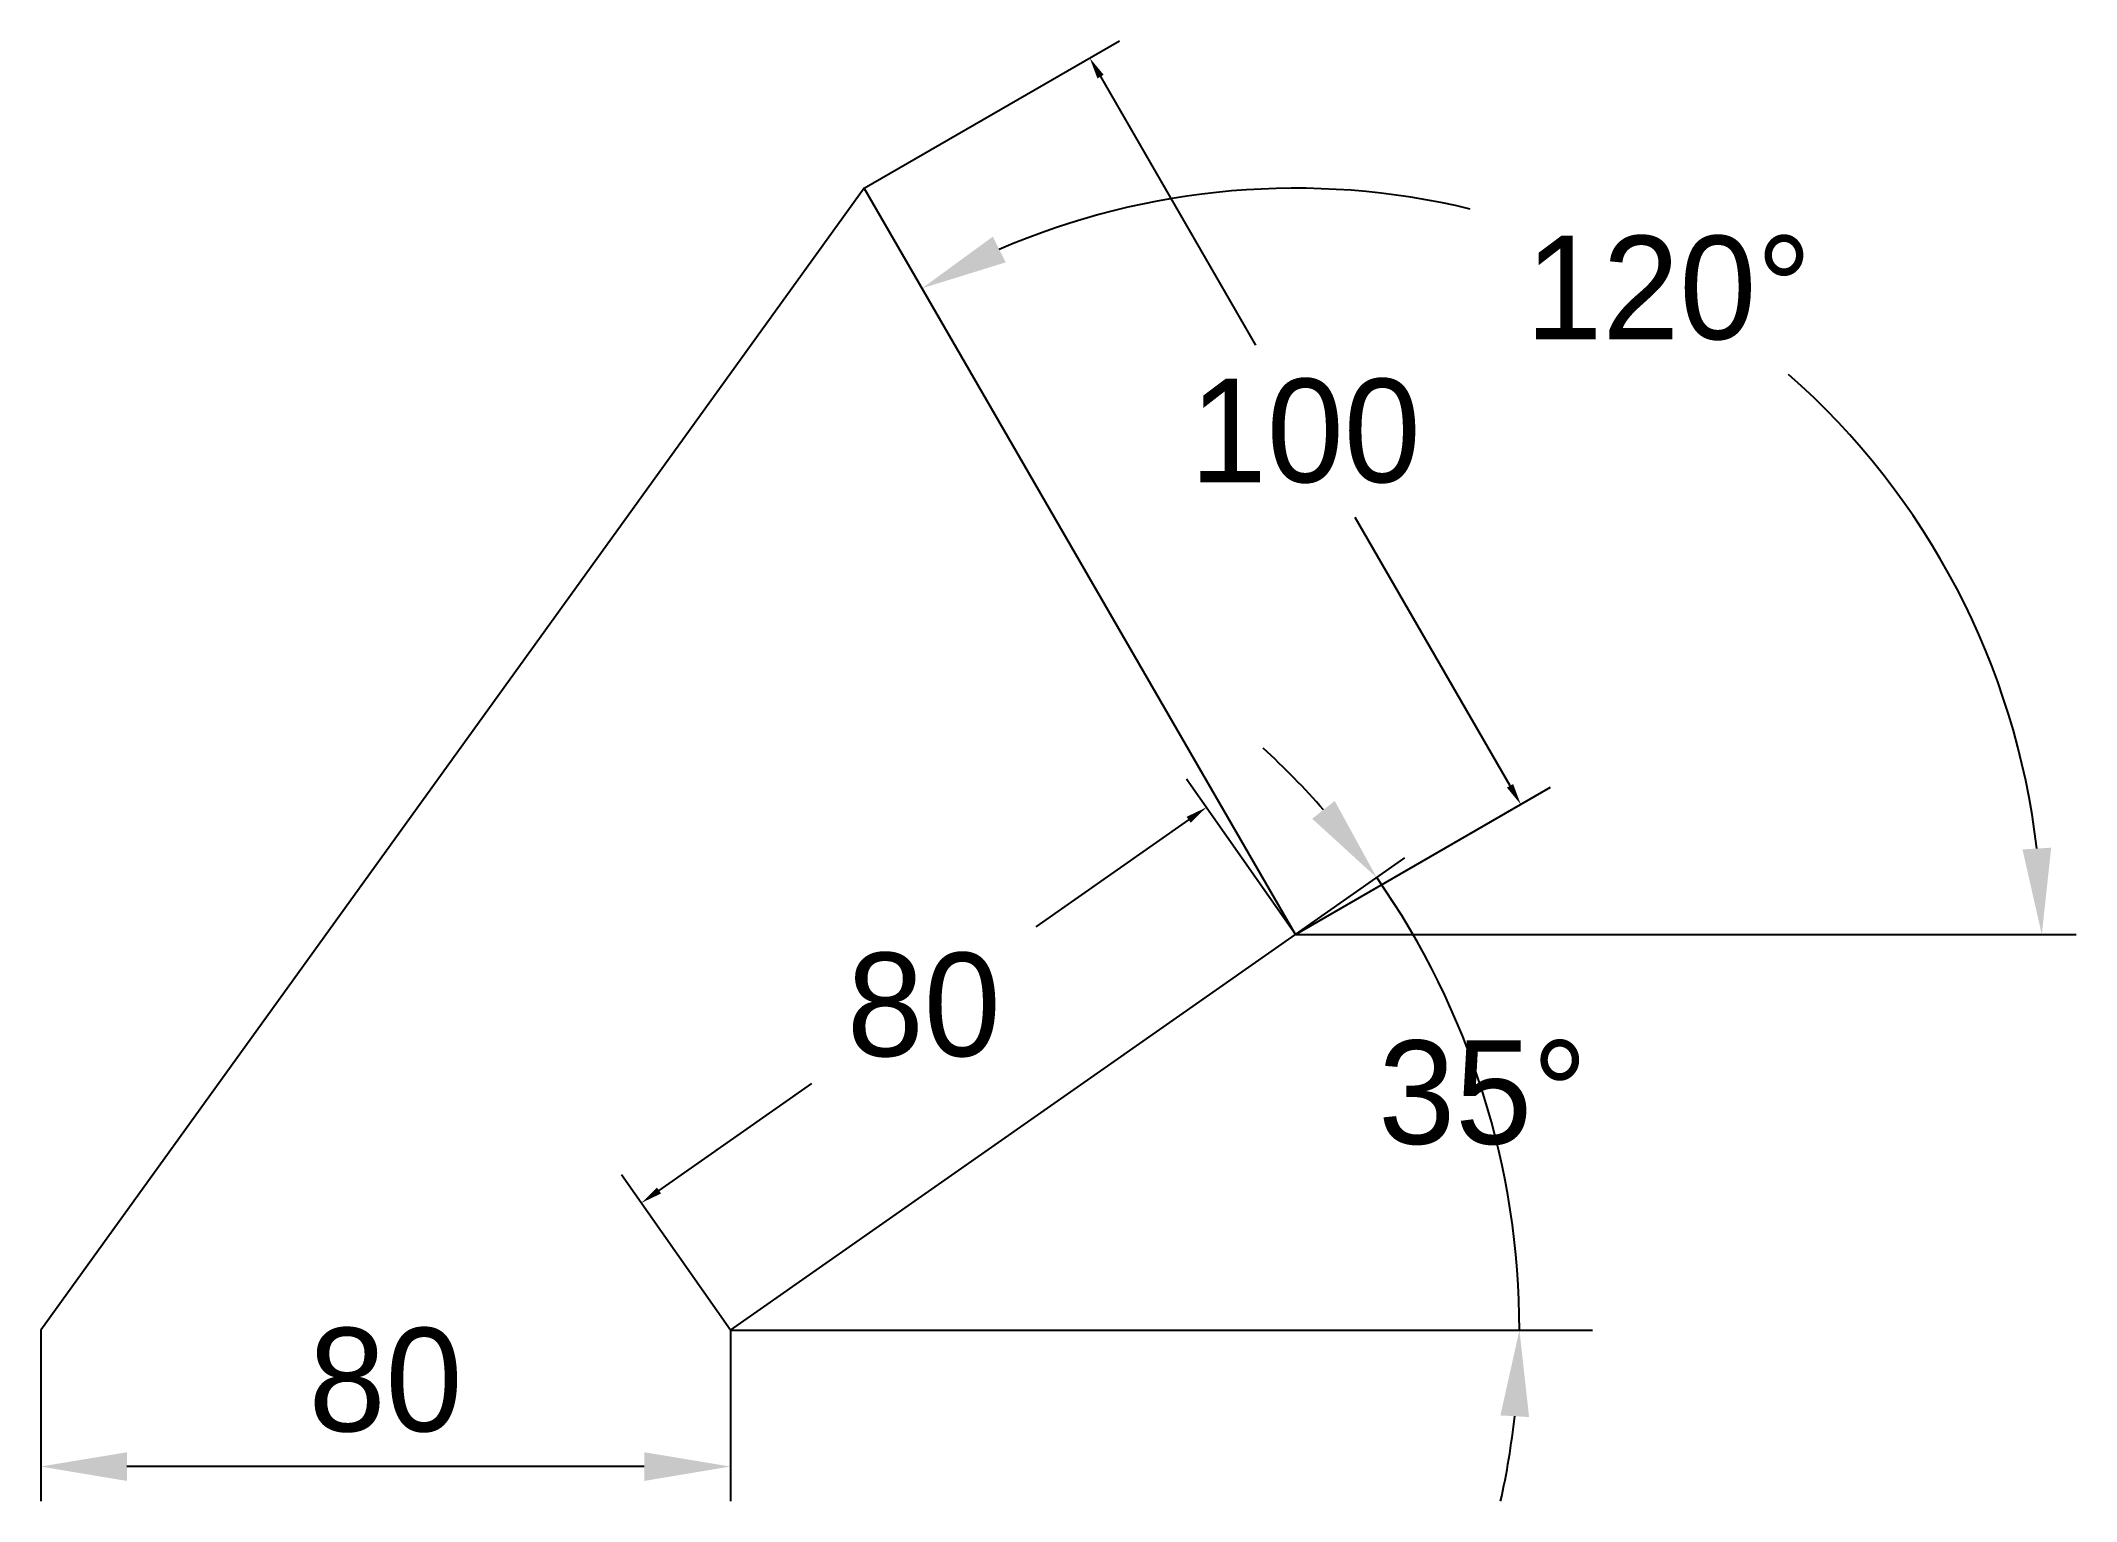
# Model space of a CAD drawing. Header units: millimetres. Extents: x 180 to 416, y 20 to 190.
import ezdxf

# ---------------------------------------------------------------- set-up
doc = ezdxf.new("R2010")
doc.units = ezdxf.units.MM
doc.dimstyles.new('ISO-25', dxfattribs={"dimtxt": 12, "dimasz": 2.5, "dimexe": 4, "dimexo": 0, "dimgap": 4, "dimtad": 1, "dimtih": 1, "dimtoh": 1, "dimdsep": 46, "dimtxsty": 'Standard', "dimcen": 2.5, "dimadec": 0, "dimazin": 0, "dimtfac": 1, "dimtmove": 0, "dimatfit": 3, "dimfxl": 0, "dimarcsym": 0})

# ---------------------------------------------------------------- blocks, each defined once
blk = doc.blocks.new('*D1')
at = {"color": 0, "lineweight": -2}
for p, q in [((325.53, 85.89), (312.91, 103.92)), ((313.15, 99.21), (295.43, 86.8)), ((251.72, 56.19), (269.43, 68.6)), ((260, 40), (247.37, 58.03))]:
    blk.add_line(p, q, dxfattribs=at)
at = {"color": 0}
for points in [[(312.91, 99.55), (313.39, 98.87), (315.2, 100.64)], [(251.48, 56.53), (251.95, 55.85), (249.67, 54.76)]]:
    blk.add_solid(points, dxfattribs=at)
at = {"layer": 'Defpoints', "color": 0}
for p in [(315.2, 100.64), (325.53, 85.89), (260, 40)]:
    blk.add_point(p, dxfattribs=at)
at = {"color": 0, "insert": (282.43, 77.7), "char_height": 12, "attachment_point": 5}
blk.add_mtext('80', dxfattribs=at)
blk = doc.blocks.new('*D2')
at = {"color": 0, "lineweight": -2}
for p, q in [((275.53, 172.49), (305.14, 189.58)), ((302.93, 185.42), (320.91, 154.28)), ((350.43, 103.15), (332.45, 134.28)), ((325.53, 85.89), (355.14, 102.98))]:
    blk.add_line(p, q, dxfattribs=at)
at = {"color": 0}
for points in [[(303.29, 185.63), (302.57, 185.21), (301.68, 187.58)], [(350.79, 103.36), (350.07, 102.94), (351.68, 100.98)]]:
    blk.add_solid(points, dxfattribs=at)
at = {"layer": 'Defpoints', "color": 0}
for p in [(275.53, 172.49), (351.68, 100.98), (325.53, 85.89)]:
    blk.add_point(p, dxfattribs=at)
at = {"color": 0, "insert": (326.68, 144.28), "char_height": 12, "attachment_point": 5}
blk.add_mtext('100', dxfattribs=at)
blk = doc.blocks.new('*D3')
at = {"color": 0, "lineweight": -2}
for p, q in [((180, 40), (180, 20.18)), ((260, 40), (260, 20.18)), ((250, 24.18), (190, 24.18))]:
    blk.add_line(p, q, dxfattribs=at)
at = {"color": 0}
for points in [[(190, 25.84), (190, 22.51), (180, 24.18)], [(250, 25.84), (250, 22.51), (260, 24.18)]]:
    blk.add_solid(points, dxfattribs=at)
at = {"layer": 'Defpoints', "color": 0}
for p in [(180, 40), (260, 40), (180, 24.18)]:
    blk.add_point(p, dxfattribs=at)
at = {"color": 0, "insert": (220, 34.18), "char_height": 12, "attachment_point": 5}
blk.add_mtext('80', dxfattribs=at)
blk = doc.blocks.new('*D4')
at = {"color": 0, "lineweight": -2}
blk.add_line((404.97, 85.89), (416.11, 85.89), dxfattribs=at)
for start, end in [(76.447, 113.3785), (6.6215, 48.6357)]:
    blk.add_arc((325.53, 85.89), 86.58, start, end, dxfattribs=at)
at = {"color": 0}
for points in [[(291.93, 163.87), (290.43, 166.85), (282.24, 160.87)], [(413.2, 95.97), (409.87, 95.77), (412.11, 85.89)]]:
    blk.add_solid(points, dxfattribs=at)
at = {"layer": 'Defpoints', "color": 0}
for p in [(275.53, 172.49), (391.86, 141.54), (325.53, 85.89), (325.53, 85.89), (404.97, 85.89)]:
    blk.add_point(p, dxfattribs=at)
at = {"color": 0, "insert": (368.82, 160.87), "char_height": 12, "attachment_point": 5}
blk.add_mtext('120°', dxfattribs=at)
blk = doc.blocks.new('*D5')
at = {"color": 0, "lineweight": -2}
blk.add_line((325.53, 85.89), (338.24, 94.79), dxfattribs=at)
for start, end in [(41.2636, 47.5273), (0, 35), (347.4727, 353.7364)]:
    blk.add_arc((260, 40), 91.52, start, end, dxfattribs=at)
at = {"color": 0}
for points in [[(330.1, 101.39), (327.48, 99.33), (334.97, 92.49)], [(349.31, 30.11), (352.64, 29.92), (351.52, 40)]]:
    blk.add_solid(points, dxfattribs=at)
at = {"layer": 'Defpoints', "color": 0}
for p in [(325.53, 85.89), (349.63, 58.51), (260, 40), (260, 40), (360, 40)]:
    blk.add_point(p, dxfattribs=at)
at = {"color": 0, "insert": (347.28, 67.52), "char_height": 12, "attachment_point": 5}
blk.add_mtext('35°', dxfattribs=at)

msp = doc.modelspace()

# ---------------------------------------------------------------- linework, layer by layer
for p, q in [((275.532, 172.489), (180, 40)), ((325.532, 85.886), (275.532, 172.489)), ((260, 40), (325.532, 85.886))]:
    msp.add_line(p, q)
at = {"color": 1}
for p, q in [((325.532, 85.886), (404.97, 85.886)), ((260, 40), (360, 40))]:
    msp.add_line(p, q, dxfattribs=at)

# ---------------------------------------------------------------- dimensions: what is measured, and where the dimension line sits
for p1, distance, picture, middle in [((275.532, 172.489), 30.191, '*D2', (326.679, 144.283)), ((260, 40), 18.015, '*D1', (282.433, 77.7))]:
    dim = msp.add_aligned_dim(p1=p1, p2=(325.532, 85.886), distance=distance, dimstyle='ISO-25', dxfattribs=at)
    dim.commit()
    dim.dimension.update_dxf_attribs({"geometry": picture, "text_midpoint": middle})
for base, line1, line2, picture, middle in [((391.855, 141.538), ((325.532, 85.886), (275.532, 172.489)), ((325.532, 85.886), (404.97, 85.886)), '*D4', (368.821, 160.865)), ((349.628, 58.507), ((260, 40), (360, 40)), ((260, 40), (325.532, 85.886)), '*D5', (347.283, 67.52))]:
    dim = msp.add_angular_dim_2l(base=base, line1=line1, line2=line2, dimstyle='ISO-25', override={"dimasz": 10}, dxfattribs=at)
    dim.commit()
    dim.dimension.update_dxf_attribs({"geometry": picture, "text_midpoint": middle})
dim = msp.add_aligned_dim(p1=(260, 40), p2=(180, 40), distance=15.822, dimstyle='ISO-25', override={"dimasz": 10}, dxfattribs=at)
dim.commit()
dim.dimension.update_dxf_attribs({"geometry": '*D3', "text_midpoint": (220, 34.178)})

doc.saveas('drawing.dxf')
